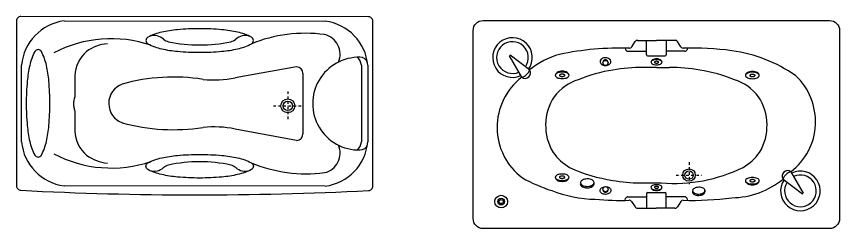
# Model space of a CAD drawing. Header units: millimetres. Extents: x 1333 to 16253, y 1167 to 12480.
# Drawn here: x 5388 to 9544, y 5378 to 6448 of the extents above; entities that cross this region are included whole.
import ezdxf

# ---------------------------------------------------------------- set-up
doc = ezdxf.new("R2010")
doc.units = ezdxf.units.MM
doc.linetypes.add('DASHDOT', pattern=[25.4, 12.7, -6.35, 0, -6.35])

# ---------------------------------------------------------------- blocks, each defined once
blk = doc.blocks.new('24')
at = {"color": 0, "linetype": 'DASHDOT'}
for p, q in [((-1383.6, -7720.8), (-1383.6, -7867)), ((-1456.7, -7793.9), (-1310.5, -7793.9))]:
    blk.add_line(p, q, dxfattribs=at)
at = {"color": 0}
for points in [[(-2731.3, -7342.6, 0.414214), (-2753.8, -7365.1), (-2753.8, -8197.6, 0.414214), (-2731.3, -8220.1, 0.025641), (-976.4, -8221.4, 0.414214), (-953.9, -8198.9), (-953.9, -7366.4, 0.414214), (-976.4, -7343.9)], [(-1557.5, -7464.1, 0.277489), (-1567.6, -7447.4, 0.068007), (-1637, -7421.9, 0.031418), (-1716.9, -7409.5, 0.022714), (-1828.7, -7404.4, 0.022714), (-1940.4, -7409.5, 0.031418), (-2020.4, -7421.9, 0.068007), (-2089.8, -7447.4, 0.277489), (-2099.8, -7464.1, 0.277489), (-2089.8, -7480.7, 0.068007), (-2020.4, -7506.2, 0.031418), (-1940.4, -7518.6, 0.022714), (-1828.7, -7523.7, 0.022714), (-1716.9, -7518.6, 0.031418), (-1637, -7506.2, 0.068007), (-1567.6, -7480.7, 0.277489)], [(-2644.7, -7510.2, 0.277489), (-2661.4, -7520.3, 0.068007), (-2686.9, -7589.7, 0.031418), (-2699.3, -7669.6, 0.022714), (-2704.3, -7781.4, 0.022714), (-2699.3, -7893.1, 0.031418), (-2686.9, -7973.1, 0.068007), (-2661.4, -8042.5, 0.277489), (-2644.7, -8052.5, 0.277489), (-2628.1, -8042.5, 0.068007), (-2602.5, -7973.1, 0.031418), (-2590.2, -7893.1, 0.022714), (-2585.1, -7781.4, 0.022714), (-2590.2, -7669.6, 0.031418), (-2602.5, -7589.7, 0.068007), (-2628.1, -7520.3, 0.277489)], [(-1557.5, -8098.7, -0.277489), (-1567.6, -8115.3, -0.068007), (-1637, -8140.8, -0.031418), (-1716.9, -8153.2, -0.022714), (-1828.7, -8158.3, -0.022714), (-1940.4, -8153.2, -0.031418), (-2020.4, -8140.8, -0.068007), (-2089.8, -8115.3, -0.277489), (-2099.8, -8098.7, -0.277489), (-2089.8, -8082, -0.068007), (-2020.4, -8056.5, -0.031418), (-1940.4, -8044.1, -0.022714), (-1828.7, -8039.1, -0.022714), (-1716.9, -8044.1, -0.031418), (-1637, -8056.5, -0.068007), (-1567.6, -8082, -0.277489)]]:
    blk.add_lwpolyline(points, format="xyb", close=True, dxfattribs=at)
for points in [[(-2513.1, -7365.1), (-1194.6, -7366.4)], [(-2728, -7974.9), (-2728, -7587.9)], [(-1339.5, -7596.7), (-1648.8, -7652)], [(-1012.4, -7589.1), (-1012.4, -7976.1)], [(-979.7, -7589.1), (-979.7, -7976.1)], [(-2459.1, -7642), (-2459.1, -7748)], [(-1307.1, -7630.8), (-1307.1, -7935.1)], [(-2459.1, -7818.8), (-2459.1, -7920.8)], [(-1339.5, -7968.6), (-1648.8, -7910.8)], [(-1194.6, -8198.9), (-2513.1, -8197.6)]]:
    blk.add_lwpolyline(points, dxfattribs=at)
blk.add_lwpolyline([(-2459.1, -7748, 0.040765), (-2462.5, -7759.1, 0.048131), (-2465.3, -7780.9, 0.048131), (-2463.7, -7802.7, 0.058621), (-2459.1, -7818.8, 0.040111)], format="xyb", dxfattribs=at)
for radius in [35.2, 24]:
    blk.add_circle((-1383.6, -7793.9), radius, dxfattribs=at)
for centre, radius, start, end in [((-2482.1, -7610), 246.8, 97.2072, 174.8547), ((-1225.6, -7611.3), 246.8, 5.1453, 82.7928), ((-1295.7, -8147.6), 720, 82.1768, 112.348), ((-1221, -7532.8), 101.2, 336.5584, 76.6797), ((-2275.1, -8075.9), 621, 71.1824, 117.8841), ((-2280.4, -7677.1), 197.2, 94.0963, 127.1338), ((-2058.6, -7510.9), 71.7, 48.3246, 107.7609), ((-1971.3, -7410.1), 61.7, 230.0503, 256.5465), ((-1828.7, -6726.8), 759.7, 258.0718, 281.9282), ((-1686, -7410.1), 61.7, 283.4535, 309.9497), ((-1598.7, -7510.9), 71.7, 72.2391, 131.6754), ((-2295.3, -7646.4), 163.8, 129.4664, 178.4671), ((-1024, -7782.6), 234.1, 88.8514, 271.1486), ((-1072.3, -7595.1), 60.3, 5.7052, 50.2942), ((-1018.4, -7587.3), 38.7, 16.0405, 91.4689), ((-1340.9, -7630.5), 33.8, 359.5335, 87.6476), ((-2183.9, -7781.4), 103.9, 110.0128, 250.8458), ((-1961.1, -8615.6), 967, 81.1195, 105.4981), ((-1758.3, -7101), 561.8, 264.5337, 281.2395), ((-1961.1, -6947.2), 967, 254.5019, 278.8805), ((-2295.3, -7916.4), 163.8, 181.5329, 230.5336), ((-1758.3, -8461.8), 561.8, 78.7605, 95.4663), ((-1340.9, -7934.8), 33.8, 272.3524, 0.4665), ((-2482.1, -7952.7), 246.8, 185.1453, 262.7928), ((-1225.6, -7954), 246.8, 277.2072, 354.8547), ((-1072.3, -7970.2), 60.3, 309.7058, 354.2948), ((-1221, -8032.5), 101.2, 283.3203, 23.4416), ((-1018.4, -7978), 38.7, 268.5311, 343.9595), ((-2275.1, -7486.8), 621, 242.1159, 288.8176), ((-2280.4, -7885.7), 197.2, 232.8662, 265.9037), ((-1971.3, -8152.7), 61.7, 103.4535, 129.9497), ((-1828.7, -8835.9), 759.7, 78.0718, 101.9282), ((-1686, -8152.7), 61.7, 50.0503, 76.5465), ((-1290.9, -7415.8), 721.2, 247.2792, 277.4242), ((-2058.6, -8051.8), 71.7, 252.2391, 311.6754), ((-1598.7, -8051.8), 71.7, 228.3246, 287.7609)]:
    blk.add_arc(centre, radius, start, end, dxfattribs=at)
blk = doc.blocks.new('25')
at = {"color": 0}
for p, q in [((382.5, -7463.2), (477, -7463.2)), ((571.4, -7463.2), (477, -7463.2)), ((477, -7599.7), (543.5, -7599.7)), ((382.2, -8310.1), (476.6, -8310.1)), ((571, -8310.1), (476.6, -8310.1))]:
    blk.add_line(p, q, dxfattribs=at)
at = {"color": 0, "linetype": 'DASHDOT'}
for p, q in [((642, -8078.2), (642, -8188.9)), ((577, -8143.2), (707, -8143.2))]:
    blk.add_line(p, q, dxfattribs=at)
at = {"color": 0}
for points in [[(1352, -7363.2, -0.414214), (1402, -7413.2), (1402, -8363.2, -0.414214), (1352, -8413.2), (-398, -8413.2, -0.414214), (-448, -8363.2), (-448, -7413.2, -0.414214), (-398, -7363.2)], [(247.3, -7571.5, 0.131514), (245.7, -7564.4, 0.106604), (239.9, -7557.5, 0.083625), (231.7, -7553.1, 0.072427), (221, -7551.1, 0.072427), (210.3, -7552.3, 0.083625), (201.7, -7556.1, 0.106604), (195.4, -7562.5, 0.131514), (193.3, -7569.5, 0.131514), (194.9, -7576.7, 0.106604), (200.7, -7583.5, 0.083625), (208.9, -7588, 0.072427), (219.6, -7590, 0.072427), (230.3, -7588.8, 0.083625), (238.9, -7585, 0.106604), (245.2, -7578.5, 0.131514)], [(162.7, -8180.7, 0.162104), (160.3, -8174.2, 0.10609), (152.3, -8167.6, 0.070112), (141.9, -8163.9, 0.05636), (128.1, -8162.6, 0.05636), (114.4, -8164.5, 0.070112), (104.1, -8168.7, 0.10609), (96.4, -8175.7, 0.162104), (94.4, -8182.3, 0.162104), (96.8, -8188.8, 0.10609), (104.7, -8195.4, 0.070112), (115.2, -8199.1, 0.05636), (129, -8200.4, 0.05636), (142.7, -8198.5, 0.070112), (153, -8194.3, 0.10609), (160.6, -8187.3, 0.162104)], [(247.3, -8220.2, -0.131514), (245.7, -8227.4, -0.106604), (239.9, -8234.3, -0.083625), (231.7, -8238.7, -0.072427), (221, -8240.7, -0.072427), (210.3, -8239.5, -0.083625), (201.7, -8235.7, -0.106604), (195.4, -8229.3, -0.131514), (193.3, -8222.3, -0.131514), (194.9, -8215.1, -0.106604), (200.7, -8208.2, -0.083625), (208.9, -8203.8, -0.072427), (219.6, -8201.8, -0.072427), (230.3, -8203, -0.083625), (238.9, -8206.8, -0.106604), (245.2, -8213.2, -0.131514)], [(722.2, -8221.2, 0.162104), (720.1, -8215.3, 0.10609), (712.8, -8209.3, 0.070112), (703.3, -8205.9, 0.05636), (690.8, -8204.8, 0.05636), (678.3, -8206.5, 0.070112), (669, -8210.3, 0.10609), (662, -8216.7, 0.162104), (660.2, -8222.7, 0.162104), (662.3, -8228.5, 0.10609), (669.5, -8234.6, 0.070112), (679.1, -8238, 0.05636), (691.6, -8239.1, 0.05636), (704, -8237.4, 0.070112), (713.4, -8233.5, 0.10609), (720.3, -8227.2, 0.162104)]]:
    blk.add_lwpolyline(points, format="xyb", close=True, dxfattribs=at)
for points in [[(352.5, -7496.6), (370.1, -7469.3)], [(427.2, -7536.1), (427.2, -7463.2)], [(527, -7463.2), (527, -7537.7)], [(601.4, -7496.6), (583.8, -7469.3)], [(318.8, -7502.3), (321.5, -7509.4)], [(332.4, -7518.4), (426.7, -7518.4)], [(621.1, -7518.4), (526.7, -7518.4)], [(634.7, -7502.3), (631.9, -7509.4)], [(-264.7, -7541.4), (-261.2, -7537.9)], [(-202.6, -7649.4), (-264.7, -7541.4)], [(-163.1, -7612.8), (-261.2, -7537.9)], [(433, -7541.9), (521.4, -7541.9)], [(1156.5, -8126.9), (1218.6, -8235)], [(394.9, -8183.2), (501.8, -8183.2)], [(1117, -8163.6), (1215.1, -8238.5)], [(98, -8198.3), (102.1, -8193.8)], [(121.2, -8207.6), (123.4, -8200.2)], [(147.1, -8204.5), (144.6, -8198)], [(162.5, -8190.6), (159.3, -8189)], [(318.9, -8269), (321.6, -8261.8)], [(332.5, -8252.9), (426.8, -8252.9)], [(426.8, -8237.2), (426.8, -8310.1)], [(432.7, -8231.4), (521, -8231.4)], [(526.6, -8310.1), (526.6, -8235.5)], [(621.2, -8252.9), (526.8, -8252.9)], [(634.8, -8269), (632.1, -8261.8)], [(663.4, -8237.2), (667.2, -8233.1)], [(684.5, -8245.7), (686.5, -8239)], [(708, -8242.8), (705.8, -8236.9)], [(722.1, -8230.2), (719.1, -8228.8)], [(1218.6, -8235), (1215.1, -8238.5)], [(352.1, -8276.7), (369.7, -8304)], [(601.1, -8276.7), (583.5, -8304)]]:
    blk.add_lwpolyline(points, dxfattribs=at)
for points in [[(477, -7599.7), (410.4, -7599.7, 0.04333), (257.4, -7612.9, 0.058149), (82.9, -7661.8, 0.155449), (-38.3, -7747.8, 0.289156), (-44.5, -8028.7, 0.116074), (38.4, -8104.3, 0.074098), (257.4, -8170.1, 0.038971), (394.9, -8183.2)], [(95.6, -8195.2, 0.029867), (96.3, -8196.3, 0.10609), (104.3, -8202.9, 0.070112), (114.8, -8206.7, 0.05636), (128.6, -8207.9, 0.05636), (142.2, -8206, 0.070112), (152.5, -8201.8, 0.10609), (160.2, -8194.8, 0.044698), (161.2, -8193.1, 0.162104)], [(661.2, -8234.4, 0.029867), (661.9, -8235.4, 0.10609), (669.1, -8241.4, 0.070112), (678.7, -8244.8, 0.05636), (691.2, -8245.9, 0.05636), (703.6, -8244.2, 0.070112), (713, -8240.4, 0.10609), (720, -8234, 0.044698), (720.9, -8232.5, 0.162104)]]:
    blk.add_lwpolyline(points, format="xyb", dxfattribs=at)
for centre, radius in [((220.2, -7577.4), 12.8), ((642, -8143.2), 31.3), ((642, -8143.2), 21.3), ((220.2, -8214.4), 12.8), ((-306.5, -8277.1), 32.1), ((-306.5, -8277.1), 17), ((-306.5, -8277.1), 10.2)]:
    blk.add_circle(centre, radius, dxfattribs=at)
for centre, radius, start, end in [((-249.3, -7550.2), 100, 324.0931, 294.7073), ((-249.3, -7550.2), 80, 324.4559, 293.4126), ((381.6, -7477.1), 14, 86.3239, 145.8357), ((572.3, -7477.1), 14, 34.1643, 93.6761), ((298.1, -9025.1), 1523, 88.3913, 101.7589), ((334, -7505.3), 13.2, 198.4618, 262.9225), ((341.6, -7490.2), 12.6, 266.3555, 329.6249), ((612.3, -7490.2), 12.6, 210.3751, 273.6445), ((655.8, -9025.1), 1523, 82.3469, 91.6087), ((619.4, -7505.3), 13.2, 277.0775, 341.5382), ((754.9, -8257), 748.5, 55.3852, 82.0325), ((99.2, -7932), 413.2, 105.6624, 129.4185), ((220.3, -7574.3), 12.8, 351.111, 184.9952), ((433, -7536.1), 5.81, 180, 270), ((468.9, -7579.3), 20.4, 120.7923, 145.1983), ((474.5, -7588.6), 31.3, 103.866, 120.7923), ((473.7, -7596.5), 35.8, 101.039, 115.2196), ((478.1, -7619.3), 58.9, 90, 101.039), ((478.1, -7603.4), 46.5, 90, 103.866), ((478.1, -7603.4), 46.5, 76.134, 90), ((478.1, -7619.3), 58.9, 78.961, 90), ((481.8, -7588.6), 31.3, 59.2077, 76.134), ((482.5, -7596.5), 35.8, 64.7804, 78.961), ((487.3, -7579.3), 20.4, 34.8017, 59.2077), ((521.4, -7536.1), 5.81, 270, 0), ((460.5, -7573.5), 10.2, 145.1983, 180), ((456.9, -7573.5), 6.63, 138.6694, 180), ((456.9, -7573.5), 6.63, 180, 221.3306), ((467, -7582.3), 20, 115.2196, 138.6694), ((467, -7564.6), 20, 221.3306, 244.7804), ((473.7, -7550.4), 35.8, 244.7804, 258.961), ((478.1, -7527.7), 58.9, 258.961, 270), ((469.5, -7573.5), 2.12, 135.7259, 180), ((469.5, -7573.5), 2.12, 180, 224.2741), ((473.6, -7577.4), 7.78, 113.018, 135.7259), ((473.6, -7569.5), 7.78, 224.2741, 246.982), ((476.3, -7583.8), 14.7, 99.9805, 113.018), ((476.3, -7563.1), 14.7, 246.982, 260.0195), ((478.1, -7594), 25.1, 90, 99.9805), ((478.1, -7552.9), 25.1, 260.0195, 270), ((478.1, -7594), 25.1, 80.0195, 90), ((478.1, -7552.9), 25.1, 270, 279.9805), ((478.1, -7527.7), 58.9, 270, 281.039), ((479.9, -7583.8), 14.7, 66.982, 80.0195), ((479.9, -7563.1), 14.7, 279.9805, 293.018), ((482.6, -7577.4), 7.78, 44.2741, 66.982), ((482.6, -7569.5), 7.78, 293.018, 315.7259), ((486.7, -7573.5), 2.12, 0, 44.2741), ((486.7, -7573.5), 2.12, 315.7259, 0), ((482.5, -7550.4), 35.8, 281.039, 295.2196), ((489.2, -7582.3), 20, 41.3306, 64.7804), ((489.2, -7564.6), 20, 295.2196, 318.6694), ((495.7, -7573.5), 10.2, 0, 34.8017), ((499.3, -7573.5), 6.63, 0, 41.3306), ((499.3, -7573.5), 6.63, 318.6694, 0), ((543.7, -8487), 887.3, 80.0848, 90.0092), ((-215.9, -7595.5), 55.5, 283.8428, 341.9322), ((-185.7, -7628), 27.3, 231.678, 34.097), ((-20.6, -7639.9), 12.8, 145.1983, 180), ((-25.1, -7639.9), 8.29, 138.6694, 180), ((-25.1, -7639.9), 8.29, 180, 221.3306), ((-12.5, -7650.9), 25, 115.2196, 138.6694), ((-12.5, -7628.9), 25, 221.3306, 244.7804), ((-10.1, -7647.2), 25.6, 120.7923, 145.1983), ((-3.1, -7658.8), 39.1, 103.866, 120.7923), ((-4.1, -7668.8), 44.7, 101.039, 115.2196), ((1.4, -7697.1), 73.6, 90, 101.039), ((1.4, -7677.3), 58.1, 90, 103.866), ((-9.3, -7639.9), 2.66, 135.7259, 180), ((-9.3, -7639.9), 2.66, 180, 224.2741), ((-4.2, -7644.8), 9.73, 113.018, 135.7259), ((-4.2, -7635), 9.73, 224.2741, 246.982), ((-0.8, -7652.8), 18.4, 99.9805, 113.018), ((-0.8, -7626.9), 18.4, 246.982, 260.0195), ((1.4, -7665.6), 31.4, 90, 99.9805), ((1.4, -7614.2), 31.4, 260.0195, 270), ((1.4, -7677.3), 58.1, 76.134, 90), ((1.4, -7697.1), 73.6, 78.961, 90), ((1.4, -7665.6), 31.4, 80.0195, 90), ((1.4, -7614.2), 31.4, 270, 279.9805), ((3.7, -7652.8), 18.4, 66.982, 80.0195), ((3.7, -7626.9), 18.4, 279.9805, 293.018), ((7.1, -7644.8), 9.73, 44.2741, 66.982), ((7.1, -7635), 9.73, 293.018, 315.7259), ((12.1, -7639.9), 2.66, 0, 44.2741), ((12.1, -7639.9), 2.66, 315.7259, 0), ((6, -7658.8), 39.1, 59.2077, 76.134), ((7, -7668.8), 44.7, 64.7804, 78.961), ((12.9, -7647.2), 25.6, 34.8017, 59.2077), ((15.4, -7650.9), 25, 41.3306, 64.7804), ((15.4, -7628.9), 25, 295.2196, 318.6694), ((23.4, -7639.9), 12.8, 0, 34.8017), ((27.9, -7639.9), 8.29, 0, 41.3306), ((27.9, -7639.9), 8.29, 318.6694, 0), ((574.2, -8385.1), 781.8, 67.6904, 81.0022), ((940.1, -7640.5), 12.8, 145.1983, 180), ((935.7, -7640.5), 8.29, 138.6694, 180), ((935.7, -7640.5), 8.29, 180, 221.3306), ((948.2, -7651.5), 25, 115.2196, 138.6694), ((948.2, -7629.4), 25, 221.3306, 244.7804), ((950.6, -7647.7), 25.6, 120.7923, 145.1983), ((957.6, -7659.4), 39.1, 103.866, 120.7923), ((956.6, -7669.3), 44.7, 101.039, 115.2196), ((962.1, -7697.7), 73.6, 90, 101.039), ((962.1, -7677.9), 58.1, 90, 103.866), ((951.4, -7640.5), 2.66, 135.7259, 180), ((951.4, -7640.5), 2.66, 180, 224.2741), ((956.5, -7645.4), 9.73, 113.018, 135.7259), ((956.5, -7635.5), 9.73, 224.2741, 246.982), ((959.9, -7653.4), 18.4, 99.9805, 113.018), ((959.9, -7627.5), 18.4, 246.982, 260.0195), ((962.1, -7666.2), 31.4, 90, 99.9805), ((962.1, -7614.7), 31.4, 260.0195, 270), ((962.1, -7677.9), 58.1, 76.134, 90), ((962.1, -7697.7), 73.6, 78.961, 90), ((962.1, -7666.2), 31.4, 80.0195, 90), ((962.1, -7614.7), 31.4, 270, 279.9805), ((964.4, -7653.4), 18.4, 66.982, 80.0195), ((964.4, -7627.5), 18.4, 279.9805, 293.018), ((967.8, -7645.4), 9.73, 44.2741, 66.982), ((967.8, -7635.5), 9.73, 293.018, 315.7259), ((972.9, -7640.5), 2.66, 0, 44.2741), ((972.9, -7640.5), 2.66, 315.7259, 0), ((966.7, -7659.4), 39.1, 59.2077, 76.134), ((967.7, -7669.3), 44.7, 64.7804, 78.961), ((973.6, -7647.7), 25.6, 34.8017, 59.2077), ((976.1, -7651.5), 25, 41.3306, 64.7804), ((976.1, -7629.4), 25, 295.2196, 318.6694), ((984.1, -7640.5), 12.8, 0, 34.8017), ((988.6, -7640.5), 8.29, 0, 41.3306), ((988.6, -7640.5), 8.29, 318.6694, 0), ((961.4, -7873.9), 319.5, 307.6433, 46.8069), ((-7.5, -7902.4), 319.5, 127.6433, 233.0826), ((-4.1, -7611), 44.7, 244.7804, 258.961), ((1.4, -7582.7), 73.6, 258.961, 270), ((1.4, -7582.7), 73.6, 270, 281.039), ((7, -7611), 44.7, 281.039, 295.2196), ((796.6, -7895), 244.8, 36.9726, 72.316), ((956.6, -7611.6), 44.7, 244.7804, 258.961), ((962.1, -7583.2), 73.6, 258.961, 270), ((962.1, -7583.2), 73.6, 270, 281.039), ((967.7, -7611.6), 44.7, 281.039, 295.2196), ((772.7, -7893.2), 263.3, 329.0096, 33.5197), ((796.4, -7890.4), 244.8, 299.119, 325.6026), ((-12.5, -8165.4), 25, 115.2196, 138.6694), ((-4.1, -8183.2), 44.7, 101.039, 115.2196), ((1.4, -8211.6), 73.6, 90, 101.039), ((1.4, -8211.6), 73.6, 78.961, 90), ((7, -8183.2), 44.7, 64.7804, 78.961), ((15.4, -8165.4), 25, 41.3306, 64.7804), ((565.1, -7391.7), 794.1, 265.4241, 296.1831), ((1204.6, -8223.1), 100, 145.9994, 116.314), ((1139.6, -8148.3), 27.3, 51.678, 214.097), ((1169.8, -8180.8), 55.5, 103.8428, 161.9322), ((1204.6, -8223.1), 80, 146.84, 115.4242), ((201.7, -7431), 830.2, 241.1132, 252.2551), ((-25.1, -8154.4), 8.29, 138.6694, 180), ((-25.1, -8154.4), 8.29, 180, 221.3306), ((-20.6, -8154.4), 12.8, 180, 214.8017), ((-12.5, -8143.3), 25, 221.3306, 244.7804), ((-10.1, -8147.1), 25.6, 214.8017, 239.2077), ((-4.1, -8125.5), 44.7, 244.7804, 258.961), ((-3.1, -8135.4), 39.1, 239.2077, 256.134), ((1.4, -8097.1), 73.6, 258.961, 270), ((1.4, -8116.9), 58.1, 256.134, 270), ((-9.3, -8154.4), 2.66, 135.7259, 180), ((-9.3, -8154.4), 2.66, 180, 224.2741), ((-4.2, -8159.3), 9.73, 113.018, 135.7259), ((-4.2, -8149.4), 9.73, 224.2741, 246.982), ((-0.8, -8167.3), 18.4, 99.9805, 113.018), ((-0.8, -8141.4), 18.4, 246.982, 260.0195), ((1.4, -8180.1), 31.4, 90, 99.9805), ((1.4, -8128.7), 31.4, 260.0195, 270), ((1.4, -8180.1), 31.4, 80.0195, 90), ((1.4, -8128.7), 31.4, 270, 279.9805), ((1.4, -8097.1), 73.6, 270, 281.039), ((1.4, -8116.9), 58.1, 270, 283.866), ((3.7, -8167.3), 18.4, 66.982, 80.0195), ((3.7, -8141.4), 18.4, 279.9805, 293.018), ((7.1, -8159.3), 9.73, 44.2741, 66.982), ((7.1, -8149.4), 9.73, 293.018, 315.7259), ((12.1, -8154.4), 2.66, 0, 44.2741), ((12.1, -8154.4), 2.66, 315.7259, 0), ((6, -8135.4), 39.1, 283.866, 300.7923), ((7, -8125.5), 44.7, 281.039, 295.2196), ((15.4, -8143.3), 25, 295.2196, 318.6694), ((12.9, -8147.1), 25.6, 300.7923, 325.1983), ((23.4, -8154.4), 12.8, 325.1983, 0), ((27.9, -8154.4), 8.29, 0, 41.3306), ((27.9, -8154.4), 8.29, 318.6694, 0), ((107.6, -8186.7), 14.7, 150.6349, 215.5175), ((148.2, -8184.5), 15.6, 326.4338, 27.8252), ((854.7, -7844.4), 413.2, 270.5052, 309.4185), ((935.7, -8171.7), 8.29, 138.6694, 180), ((940.1, -8171.7), 12.8, 180, 214.8017), ((935.7, -8171.7), 8.29, 180, 221.3306), ((948.2, -8182.8), 25, 115.2196, 138.6694), ((948.2, -8160.7), 25, 221.3306, 244.7804), ((950.6, -8164.4), 25.6, 214.8017, 239.2077), ((956.6, -8200.6), 44.7, 101.039, 115.2196), ((956.6, -8142.9), 44.7, 244.7804, 258.961), ((957.6, -8152.8), 39.1, 239.2077, 256.134), ((962.1, -8229), 73.6, 90, 101.039), ((962.1, -8114.5), 73.6, 258.961, 270), ((951.4, -8171.7), 2.66, 135.7259, 180), ((951.4, -8171.7), 2.66, 180, 224.2741), ((956.5, -8176.7), 9.73, 113.018, 135.7259), ((956.5, -8166.8), 9.73, 224.2741, 246.982), ((959.9, -8184.7), 18.4, 99.9805, 113.018), ((959.9, -8158.8), 18.4, 246.982, 260.0195), ((962.1, -8197.4), 31.4, 90, 99.9805), ((962.1, -8146), 31.4, 260.0195, 270), ((962.1, -8229), 73.6, 78.961, 90), ((962.1, -8197.4), 31.4, 80.0195, 90), ((962.1, -8146), 31.4, 270, 279.9805), ((962.1, -8114.5), 73.6, 270, 281.039), ((964.4, -8184.7), 18.4, 66.982, 80.0195), ((964.4, -8158.8), 18.4, 279.9805, 293.018), ((967.8, -8176.7), 9.73, 44.2741, 66.982), ((967.8, -8166.8), 9.73, 293.018, 315.7259), ((972.9, -8171.7), 2.66, 0, 44.2741), ((972.9, -8171.7), 2.66, 315.7259, 0), ((966.7, -8152.8), 39.1, 283.866, 300.7923), ((967.7, -8200.6), 44.7, 64.7804, 78.961), ((967.7, -8142.9), 44.7, 281.039, 295.2196), ((976.1, -8182.8), 25, 41.3306, 64.7804), ((976.1, -8160.7), 25, 295.2196, 318.6694), ((973.6, -8164.4), 25.6, 300.7923, 325.1983), ((984.1, -8171.7), 12.8, 325.1983, 0), ((988.6, -8171.7), 8.29, 0, 41.3306), ((988.6, -8171.7), 8.29, 318.6694, 0), ((190.9, -7581.7), 684.3, 249.2628, 268.1354), ((220.3, -8217.5), 12.8, 175.0048, 8.889), ((456.6, -8205), 6.63, 138.6694, 180), ((460.2, -8205), 10.2, 180, 214.8017), ((456.6, -8205), 6.63, 180, 221.3306), ((466.6, -8213.8), 20, 115.2196, 138.6694), ((466.6, -8196.1), 20, 221.3306, 244.7804), ((468.6, -8199.1), 20.4, 214.8017, 239.2077), ((473.3, -8228.1), 35.8, 101.039, 115.2196), ((473.3, -8181.9), 35.8, 244.7804, 258.961), ((474.1, -8189.8), 31.3, 239.2077, 256.134), ((477.8, -8250.8), 58.9, 90, 101.039), ((477.8, -8159.2), 58.9, 258.961, 270), ((477.8, -8175), 46.5, 256.134, 270), ((469.2, -8205), 2.12, 135.7259, 180), ((469.2, -8205), 2.12, 180, 224.2741), ((473.2, -8208.9), 7.78, 113.018, 135.7259), ((473.2, -8201), 7.78, 224.2741, 246.982), ((476, -8215.3), 14.7, 99.9805, 113.018), ((476, -8194.6), 14.7, 246.982, 260.0195), ((477.8, -8225.5), 25.1, 90, 99.9805), ((477.8, -8184.4), 25.1, 260.0195, 270), ((477.8, -8250.8), 58.9, 78.961, 90), ((477.8, -8225.5), 25.1, 80.0195, 90), ((477.8, -8184.4), 25.1, 270, 279.9805), ((477.8, -8159.2), 58.9, 270, 281.039), ((477.8, -8175), 46.5, 270, 283.866), ((479.6, -8215.3), 14.7, 66.982, 80.0195), ((479.6, -8194.6), 14.7, 279.9805, 293.018), ((482.3, -8208.9), 7.78, 44.2741, 66.982), ((482.3, -8201), 7.78, 293.018, 315.7259), ((486.3, -8205), 2.12, 0, 44.2741), ((486.3, -8205), 2.12, 315.7259, 0), ((481.4, -8189.8), 31.3, 283.866, 300.7923), ((482.2, -8228.1), 35.8, 64.7804, 78.961), ((482.2, -8181.9), 35.8, 281.039, 295.2196), ((488.9, -8213.8), 20, 41.3306, 64.7804), ((488.9, -8196.1), 20, 295.2196, 318.6694), ((487, -8199.1), 20.4, 300.7923, 325.1983), ((495.4, -8205), 10.2, 325.1983, 0), ((498.9, -8205), 6.63, 0, 41.3306), ((498.9, -8205), 6.63, 318.6694, 0), ((672.1, -8226.6), 13.4, 150.6349, 215.5175), ((709, -8224.7), 14.2, 326.4338, 27.8252), ((962.1, -8134.3), 58.1, 256.134, 270), ((962.1, -8134.3), 58.1, 270, 283.866), ((297.7, -6748.2), 1523, 265.1386, 271.6087), ((334.2, -8266), 13.2, 97.0775, 161.5382), ((432.7, -8237.2), 5.81, 90, 180), ((521, -8237.2), 5.81, 16.8004, 90), ((655.5, -6748.2), 1523, 268.3913, 277.6531), ((619.5, -8266), 13.2, 18.4618, 82.9225), ((341.3, -8283.1), 12.6, 30.3751, 93.6445), ((381.3, -8296.2), 14, 214.1643, 273.6761), ((571.9, -8296.2), 14, 266.3239, 325.8357), ((611.9, -8283.1), 12.6, 86.3555, 149.6249)]:
    blk.add_arc(centre, radius, start, end, dxfattribs=at)

msp = doc.modelspace()

# ---------------------------------------------------------------- block references
for name in ['24', '25']:
    msp.add_blockref(name, (8141.6, 13791.1))

doc.saveas('drawing.dxf')
